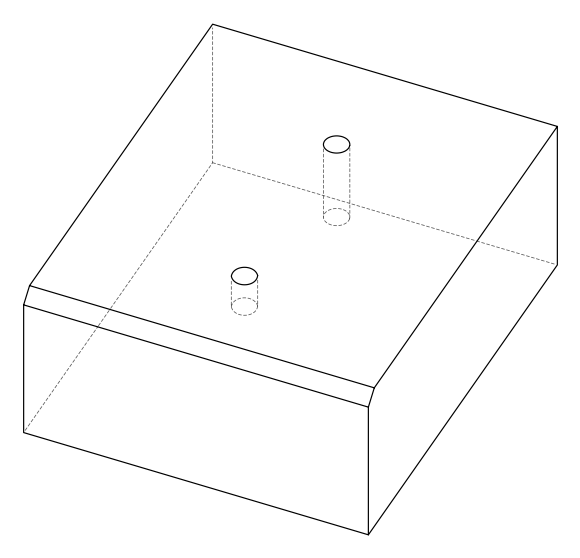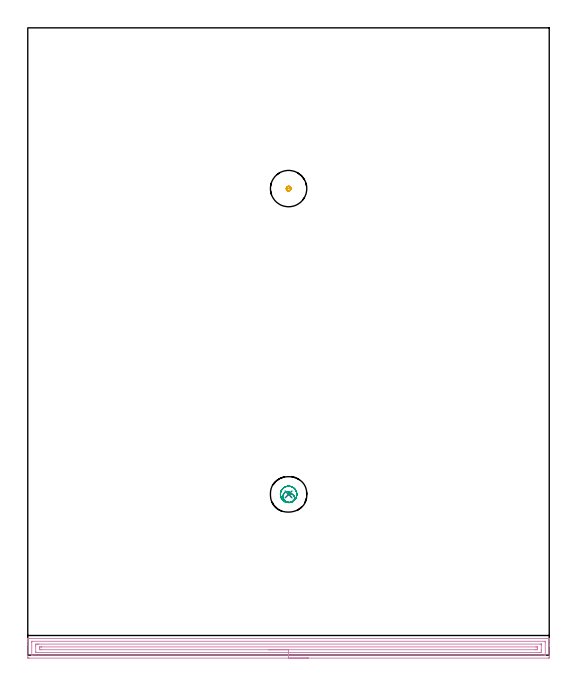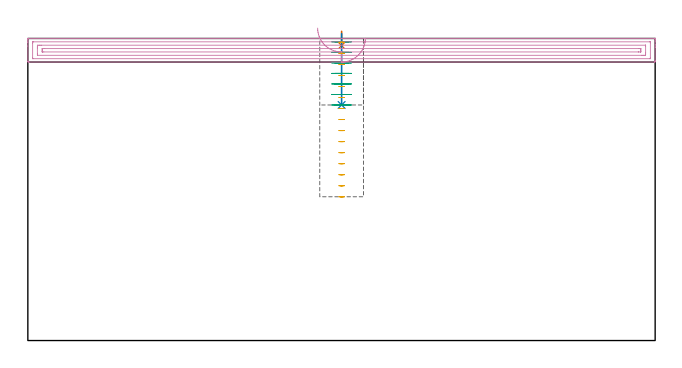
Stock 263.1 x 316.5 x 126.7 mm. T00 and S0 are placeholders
(PLAN: 5 operations, 4 tool changes, 10.8 min)
(1 SPOT_DRILL | STEP1POCKET | NXT0321_9005460120000 | 0.05 min | 183 mm3)
(2 DRILL_BLIND_HOLE_INTO_CENTER | STEP1POCKET | NXT0301_128 | 0.12 min | 2844 mm3)
(3 MILL_ROUGH_BLIND_HOLE_CONTOUR | STEP1POCKET | NXT0201_010 | Spiral | 1.28 min | 4307 mm3)
(4 AREA_MILL | FG_CHAMFER_SURFACE | UGT0205_001 | 8.63 min | 12895 mm3)
(5 MILL_BLIND_HOLE_FROM_SOLID_MATERIAL | STEP1POCKET_1 | NXT0201_012 | Spiral | 0.67 min | 17474 mm3)
(TOOL NXT0321_9005460120000 | NC Spot Drill, 142deg, 12mm, Carbide, Uncoated | D12 PA142 FL30 Z2)
(TOOL NXT0301_128 | Carbide Drill 12mm [861.1-1200-036A1-GP GC34] | D12 PA150 FL37.4 Z2)
(TOOL NXT0201_010 | ENDMILL 10mm [2P460-1000-NA 1630] | D10 FL30 Z6)
(TOOL UGT0205_001 | Chamfer Mill 20 x 3 x 45 deg. | D20 FL50 Z2)
(TOOL NXT0201_012 | ENDMILL 16mm [2P460-1600-NA 1630] | D16 FL38 Z6)
(OP 1 SPOT_DRILL)
G17 G21 G94 G90
T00 M6
G54
G17 G0 G90 X131.6 Y81.1 S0 M3
G43 Z136.7 H0
G94 G81 G98 Z123.7 F250. R129.7
G80
M5
M2
(OP 2 DRILL_BLIND_HOLE_INTO_CENTER)
G17 G21 G94 G90
T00 M6
G54
G17 G0 G90 X131.6 Y81.1 S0 M3
G43 Z136.7 H1
G94 G81 G98 Z98.8 F250. R128.7
G80
M5
M2
(OP 3 MILL_ROUGH_BLIND_HOLE_CONTOUR)
G17 G21 G94 G90
T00 M6
G54
G17 G0 G90 X131.6 Y81.1 S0 M3
G43 Z136.7 H1
Z125.286
G94 G3 X131.928 Y82.301 R0.645 F250.
X129.814 Y82.156 R1.871
X129.384 Y78.294 R2.736
X133.599 Y77.463 R3.345
X135.237 Y83.099 R4.15
X133.599 Y77.463 R-4.15
X134.418 Y80.281 R2.075
X131.6 Y81.1 R2.075
G0 Z120.871
G3 X131.928 Y82.301 R0.645
X129.814 Y82.156 R1.871
X129.384 Y78.294 R2.736
X133.599 Y77.463 R3.345
X135.237 Y83.099 R4.15
X133.599 Y77.463 R-4.15
X134.418 Y80.281 R2.075
X131.6 Y81.1 R2.075
G0 Z116.457
G3 X131.928 Y82.301 R0.645
X129.814 Y82.156 R1.871
X129.384 Y78.294 R2.736
X133.599 Y77.463 R3.345
X135.237 Y83.099 R4.15
X133.599 Y77.463 R-4.15
X134.418 Y80.281 R2.075
X131.6 Y81.1 R2.075
G0 Z112.043
G3 X131.928 Y82.301 R0.645
X129.814 Y82.156 R1.871
X129.384 Y78.294 R2.736
X133.599 Y77.463 R3.345
X135.237 Y83.099 R4.15
X133.599 Y77.463 R-4.15
X134.418 Y80.281 R2.075
X131.6 Y81.1 R2.075
G0 Z107.629
G3 X131.928 Y82.301 R0.645
X129.814 Y82.156 R1.871
X129.384 Y78.294 R2.736
X133.599 Y77.463 R3.345
X135.237 Y83.099 R4.15
X133.599 Y77.463 R-4.15
X134.418 Y80.281 R2.075
X131.6 Y81.1 R2.075
G0 Z103.214
G3 X131.928 Y82.301 R0.645
X129.814 Y82.156 R1.871
X129.384 Y78.294 R2.736
X133.599 Y77.463 R3.345
X135.237 Y83.099 R4.15
X133.599 Y77.463 R-4.15
X134.418 Y80.281 R2.075
X131.6 Y81.1 R2.075
G0 Z98.8
G3 X131.928 Y82.301 R0.645
X129.814 Y82.156 R1.871
X129.384 Y78.294 R2.736
X133.599 Y77.463 R3.345
X135.237 Y83.099 R4.15
X133.599 Y77.463 R-4.15
X134.418 Y80.281 R2.075
X131.6 Y81.1 R2.075
G0 Z136.7
M5
M2
(OP 4 AREA_MILL)
G17 G21 G94 G90
T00 M6
G54
G17 G0 G90 X141.55 Y-1.5 S1061 M3
G43 Z136.7 H0
Z126.8
G94 G1 X141.512 Z125.928 F250.
X141.398 Z125.063
X141.209 Z124.212
X140.947 Z123.38
X140.613 Z122.574
X140.21 Z121.8
X139.742 Z121.064
X139.21 Z120.372
X138.621 Z119.729
X137.978 Z119.14
X137.286 Z118.608
X136.55 Z118.14
X135.776 Z117.737
X134.97 Z117.403
X134.138 Z117.141
X133.287 Z116.952
X132.422 Z116.838
X131.55 Z116.8
X0.623
X0.249 Y-1.497 Z116.802
X0.01 Y-1.492 Z116.806
X0. Y-1.25 Z117.048
Y5.223 Z123.517
Y6.646 Z124.942
Y6.995 Z125.29
Y7.693 Z125.993
Y7.991 Z126.291
Y8.362 Z126.653
X0.001 Y8.404 Z126.694
X0.003 Y8.405 Z126.695
X0.176 Y8.4 Z126.7
X262.924
X263.09 Y8.397 Z126.688
X263.093 Y8.371 Z126.663
X263.1 Y7.991 Z126.291
Y7.693 Z125.993
Y6.995 Z125.29
Y5.76 Z124.057
Y5.223 Z123.517
Y4.605 Z122.9
Y-0.981 Z117.316
X263.098 Y-1.252 Z117.046
X263.09 Y-1.492 Z116.806
X262.848 Y-1.499 Z116.799
X131.55 Y-1.5 Z116.8
Y-0.086 Z118.214
X2.188 Y-0.085 Z118.215
X2.081 Y-0.084 Z118.216
X2.029 Y-0.081 Z118.219
X2.011 Y-0.079 Z118.221
X2.008 Y-0.062 Z118.238
X2.004 Y0.052 Z118.352
X2. Y0.311 Z118.611
X2.001 Y6.514 Z124.814
X2.008 Y6.922 Z125.222
X2.01 Y6.972 Z125.272
X2.027 Y6.979 Z125.279
X2.079 Y6.982 Z125.282
X2.189 Y6.984 Z125.284
X2.41 Y6.986 Z125.286
X260.912 Y6.985 Z125.285
X261.019 Y6.984 Z125.284
X261.071 Y6.981 Z125.281
X261.089 Y6.979 Z125.279
X261.092 Y6.962 Z125.262
X261.096 Y6.848 Z125.148
X261.099 Y6.589 Z124.889
Y0.386 Z118.686
X261.092 Y-0.022 Z118.278
X261.09 Y-0.073 Z118.227
X261.073 Y-0.079 Z118.221
X261.021 Y-0.082 Z118.218
X260.911 Y-0.084 Z118.216
X260.69 Y-0.086 Z118.214
X131.55
Y1.328 Z119.628
X4.08 Y1.329 Z119.629
X4.038 Y1.33 Z119.63
X4.015 Y1.332 Z119.632
X4.01 Y1.334 Z119.634
X4.007 Y1.351 Z119.651
X4.003 Y1.481 Z119.781
X4.001 Y1.677 Z119.977
X4. Y1.874 Z120.174
Y4.336 Z122.636
Y4.532 Z122.832
X4.005 Y5.223 Z123.523
X4.009 Y5.41 Z123.71
X4.031 Y5.565 Z123.865
X4.198 Y5.567 Z123.867
X4.741 Y5.57 Z123.87
X5.091 Y5.571 Z123.871
X5.633 Y5.572 Z123.872
X259.02 Y5.571 Z123.871
X259.062 Y5.57 Z123.87
X259.085 Y5.568 Z123.868
X259.09 Y5.566 Z123.866
X259.093 Y5.549 Z123.849
X259.097 Y5.418 Z123.718
X259.099 Y5.223 Z123.523
X259.1 Y5.027 Z123.327
Y2.564 Z120.864
Y2.368 Z120.668
X259.095 Y1.677 Z119.977
X259.091 Y1.49 Z119.79
X259.069 Y1.335 Z119.635
X258.902 Y1.333 Z119.633
X258.359 Y1.33 Z119.63
X258.009 Y1.329 Z119.629
X257.467 Y1.328 Z119.628
X131.55
Y2.743 Z121.043
X6.698
X6.109 Y2.746 Z121.046
X6.046 Y2.748 Z121.048
X6.01 Y2.751 Z121.051
X6.008 Y2.798 Z121.098
X6.004 Y3.01 Z121.31
X6. Y3.435 Z121.735
X6.004 Y3.886 Z122.186
X6.009 Y4.103 Z122.403
X6.011 Y4.151 Z122.451
X6.064 Y4.153 Z122.453
X6.168 Y4.155 Z122.455
X6.879 Y4.157 Z122.457
X7.059
X256.402
X256.991 Y4.154 Z122.454
X257.054 Y4.152 Z122.452
X257.09 Y4.149 Z122.449
X257.092 Y4.102 Z122.402
X257.096 Y3.89 Z122.19
X257.1 Y3.465 Z121.765
X257.096 Y3.014 Z121.314
X257.091 Y2.797 Z121.097
X257.089 Y2.749 Z121.049
X257.036 Y2.747 Z121.047
X256.932 Y2.745 Z121.045
X256.221 Y2.743 Z121.043
X256.041
X131.55
X130.678 Z121.081
X129.814 Z121.195
X128.962 Z121.383
X128.13 Z121.646
X127.324 Z121.98
X126.55 Z122.382
X125.814 Z122.851
X125.122 Z123.382
X124.479 Z123.972
X123.89 Z124.615
X123.359 Z125.307
X122.89 Z126.043
X122.487 Z126.816
X122.153 Z127.622
X121.891 Z128.454
X121.702 Z129.306
X121.588 Z130.171
X121.55 Z131.043
G0 Z136.7
M5
M2
(OP 5 MILL_BLIND_HOLE_FROM_SOLID_MATERIAL)
G17 G21 G94 G90
T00 M6
G54
G17 G0 G90 X131.6 Y235.4 S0 M3
G43 Z136.7 H1
Z125.073
G94 G3 X132.175 Y235.975 R0.575 F250.
X131.6 Y236.55 R0.575
X130.45 Y235.4 R1.15
X131.6 Y236.55 R-1.15
X131.025 Y235.975 R0.575
X131.6 Y235.4 R0.575
G0 Z120.447
G3 X132.175 Y235.975 R0.575
X131.6 Y236.55 R0.575
X130.45 Y235.4 R1.15
X131.6 Y236.55 R-1.15
X131.025 Y235.975 R0.575
X131.6 Y235.4 R0.575
G0 Z115.82
G3 X132.175 Y235.975 R0.575
X131.6 Y236.55 R0.575
X130.45 Y235.4 R1.15
X131.6 Y236.55 R-1.15
X131.025 Y235.975 R0.575
X131.6 Y235.4 R0.575
G0 Z111.193
G3 X132.175 Y235.975 R0.575
X131.6 Y236.55 R0.575
X130.45 Y235.4 R1.15
X131.6 Y236.55 R-1.15
X131.025 Y235.975 R0.575
X131.6 Y235.4 R0.575
G0 Z106.567
G3 X132.175 Y235.975 R0.575
X131.6 Y236.55 R0.575
X130.45 Y235.4 R1.15
X131.6 Y236.55 R-1.15
X131.025 Y235.975 R0.575
X131.6 Y235.4 R0.575
G0 Z101.94
G3 X132.175 Y235.975 R0.575
X131.6 Y236.55 R0.575
X130.45 Y235.4 R1.15
X131.6 Y236.55 R-1.15
X131.025 Y235.975 R0.575
X131.6 Y235.4 R0.575
G0 Z97.313
G3 X132.175 Y235.975 R0.575
X131.6 Y236.55 R0.575
X130.45 Y235.4 R1.15
X131.6 Y236.55 R-1.15
X131.025 Y235.975 R0.575
X131.6 Y235.4 R0.575
G0 Z92.687
G3 X132.175 Y235.975 R0.575
X131.6 Y236.55 R0.575
X130.45 Y235.4 R1.15
X131.6 Y236.55 R-1.15
X131.025 Y235.975 R0.575
X131.6 Y235.4 R0.575
G0 Z88.06
G3 X132.175 Y235.975 R0.575
X131.6 Y236.55 R0.575
X130.45 Y235.4 R1.15
X131.6 Y236.55 R-1.15
X131.025 Y235.975 R0.575
X131.6 Y235.4 R0.575
G0 Z83.433
G3 X132.175 Y235.975 R0.575
X131.6 Y236.55 R0.575
X130.45 Y235.4 R1.15
X131.6 Y236.55 R-1.15
X131.025 Y235.975 R0.575
X131.6 Y235.4 R0.575
G0 Z78.807
G3 X132.175 Y235.975 R0.575
X131.6 Y236.55 R0.575
X130.45 Y235.4 R1.15
X131.6 Y236.55 R-1.15
X131.025 Y235.975 R0.575
X131.6 Y235.4 R0.575
G0 Z74.18
G3 X132.175 Y235.975 R0.575
X131.6 Y236.55 R0.575
X130.45 Y235.4 R1.15
X131.6 Y236.55 R-1.15
X131.025 Y235.975 R0.575
X131.6 Y235.4 R0.575
G0 Z69.553
G3 X132.175 Y235.975 R0.575
X131.6 Y236.55 R0.575
X130.45 Y235.4 R1.15
X131.6 Y236.55 R-1.15
X131.025 Y235.975 R0.575
X131.6 Y235.4 R0.575
G0 Z64.927
G3 X132.175 Y235.975 R0.575
X131.6 Y236.55 R0.575
X130.45 Y235.4 R1.15
X131.6 Y236.55 R-1.15
X131.025 Y235.975 R0.575
X131.6 Y235.4 R0.575
G0 Z60.3
G3 X132.175 Y235.975 R0.575
X131.6 Y236.55 R0.575
X130.45 Y235.4 R1.15
X131.6 Y236.55 R-1.15
X131.025 Y235.975 R0.575
X131.6 Y235.4 R0.575
G0 Z136.7
M5
M2
